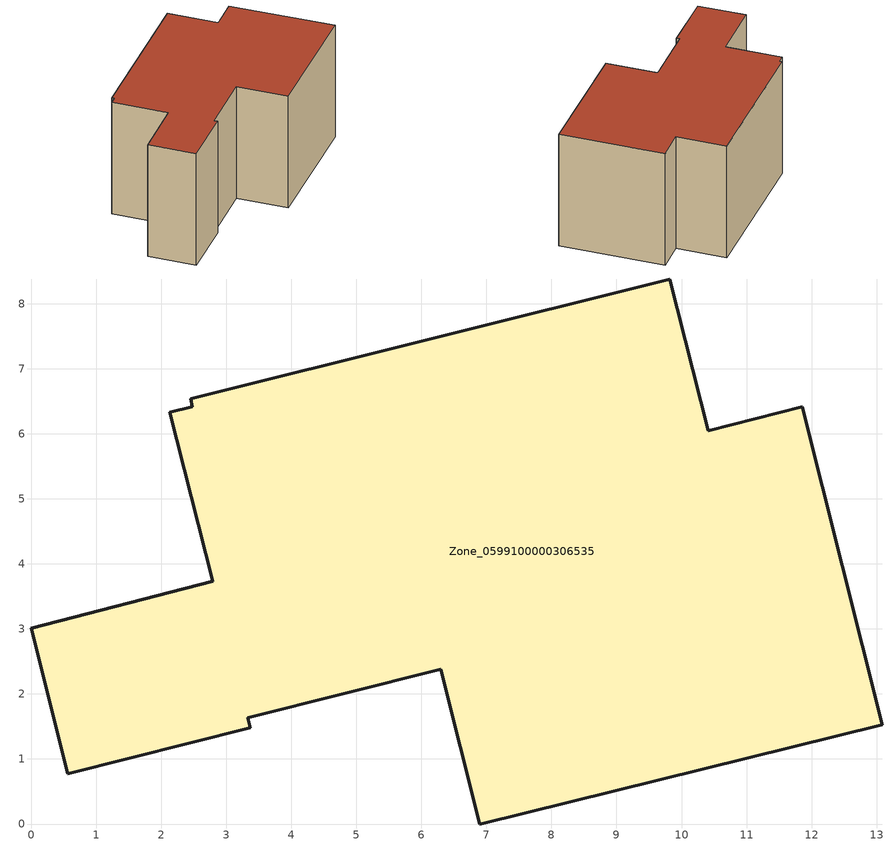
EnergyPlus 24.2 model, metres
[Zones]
Zone_0599100000306535
 floor ground (C_G): 9.82,8.38 10.41,6.05 11.86,6.42 13.09,1.53 6.9,0 6.3,2.38 3.33,1.63 3.37,1.48 0.56,0.77 0,3.01 2.79,3.73 2.13,6.33 2.48,6.42 2.45,6.54 z0
 wall outside (C_F): 0,3.01 0.56,0.77 3.37,1.48 3.33,1.63 6.3,2.38 6.9,0 13.09,1.53 11.86,6.42 10.41,6.05 9.82,8.38 2.45,6.54 2.48,6.42 2.13,6.33 2.79,3.73 0,3.01 z0:5.88
 roof outside (C_R): 2.13,6.33 2.79,3.73 0,3.01 0.56,0.77 3.37,1.48 3.33,1.63 6.3,2.38 6.9,0 13.09,1.53 11.86,6.42 10.41,6.05 9.82,8.38 2.45,6.54 2.48,6.42 z5.88
[BUILDING]
Pand.0599100000306535: North Axis=0; Terrain=City; Loads Convergence Tolerance Value=0.04; Temperature Convergence Tolerance Value=0.4; Solar Distribution=FullExterior; Maximum Number of Warmup Days=25; Minimum Number of Warmup Days=1
[Site:Location]
Rotterdam.The.Hague.AP_ZH_NLD Design_Conditions: Latitude=51.96; Longitude=4.45; Time Zone=1; Elevation=-4.5
[SITE:GROUNDTEMPERATURE:BUILDINGSURFACE]
18, 18, 18, 18, 18, 18, 18, 18, 18, 18, 18, 18
[MATERIAL] Thermal Absorptance=0.9; Solar Absorptance=0.7; Visible Absorptance=0.7
Name | Roughness | Thickness | Conductivity | Density | Specific Heat
G.TC.1965-1974 | MediumSmooth | 0.15 | 0.882353 | 540 | 1210
F.TC.1965-1974 | Rough | 0.3 | 0.697674 | 1920 | 840
R.TC.1965-1974 | MediumRough | 0.2 | 0.232558 | 1500 | 1000
[CONSTRUCTION]
C_G: G.TC.1965-1974
C_F: F.TC.1965-1974
C_R: R.TC.1965-1974
[ZONE]
Zone_0599100000306535: Type=1; Multiplier=1; Ceiling Height=Autocalculate; Volume=Autocalculate; Floor Area=autocalculate; Part of Total Floor Area=Yes
[ZONEINFILTRATION:DESIGNFLOWRATE]
Infil_Zone_0599100000306535: Zone or ZoneList or Space or SpaceList=Zone_0599100000306535; Schedule=AlwaysOn; Design Flow Rate Calculation Method=Flow/Area; Flow Rate per Floor Area=0.003; Constant Term Coefficient=1; Temperature Term Coefficient=0; Velocity Term Coefficient=0; Velocity Squared Term Coefficient=0
[HVACTEMPLATE:ZONE:IDEALLOADSAIRSYSTEM]
Zone_0599100000306535: Maximum Heating Supply Air Temperature=50; Minimum Cooling Supply Air Temperature=13; Maximum Heating Supply Air Humidity Ratio=0.0156; Minimum Cooling Supply Air Humidity Ratio=0.0077; Heating Limit=NoLimit; Cooling Limit=NoLimit; Dehumidification Control Type=ConstantSensibleHeatRatio; Cooling Sensible Heat Ratio=0.7; Dehumidification Setpoint=60; Humidification Control Type=None; Humidification Setpoint=30; Outdoor Air Method=None; Outdoor Air Flow Rate per Person=0.00944; Outdoor Air Flow Rate per Zone Floor Area=0; Outdoor Air Flow Rate per Zone=0; Demand Controlled Ventilation Type=None; Outdoor Air Economizer Type=NoEconomizer; Heat Recovery Type=None; Sensible Heat Recovery Effectiveness=0.7; Latent Heat Recovery Effectiveness=0.65
[ZONECONTROL:THERMOSTAT]
ThermostatControl_Zone_0599100000306535: Zone or ZoneList=Zone_0599100000306535; Control Type Schedule=DualSetpointControlType; Control 1=Thermostat_Zone_0599100000306535; Temperature Difference Between Cutout And Setpoint=0
[THERMOSTATSETPOINT:DUALSETPOINT]
Thermostat_Zone_0599100000306535: Heating Setpoint Temperature Schedule=HeatingSetpoint_Zone_0599100000306535; Cooling Setpoint Temperature Schedule=CoolingSetpoint_Zone_0599100000306535
[SCHEDULE:COMPACT]
HeatingSetpoint_Zone_0599100000306535: Through: 12/31, For: AllDays, Until: 24:00, 21
CoolingSetpoint_Zone_0599100000306535: Through: 12/31, For: AllDays, Until: 24:00, 24
DualSetpointControlType: Through: 12/31, For: AllDays, Until: 24:00, 4
AlwaysOn: Through: 12/31, For: AllDays, Until: 24:00, 1
